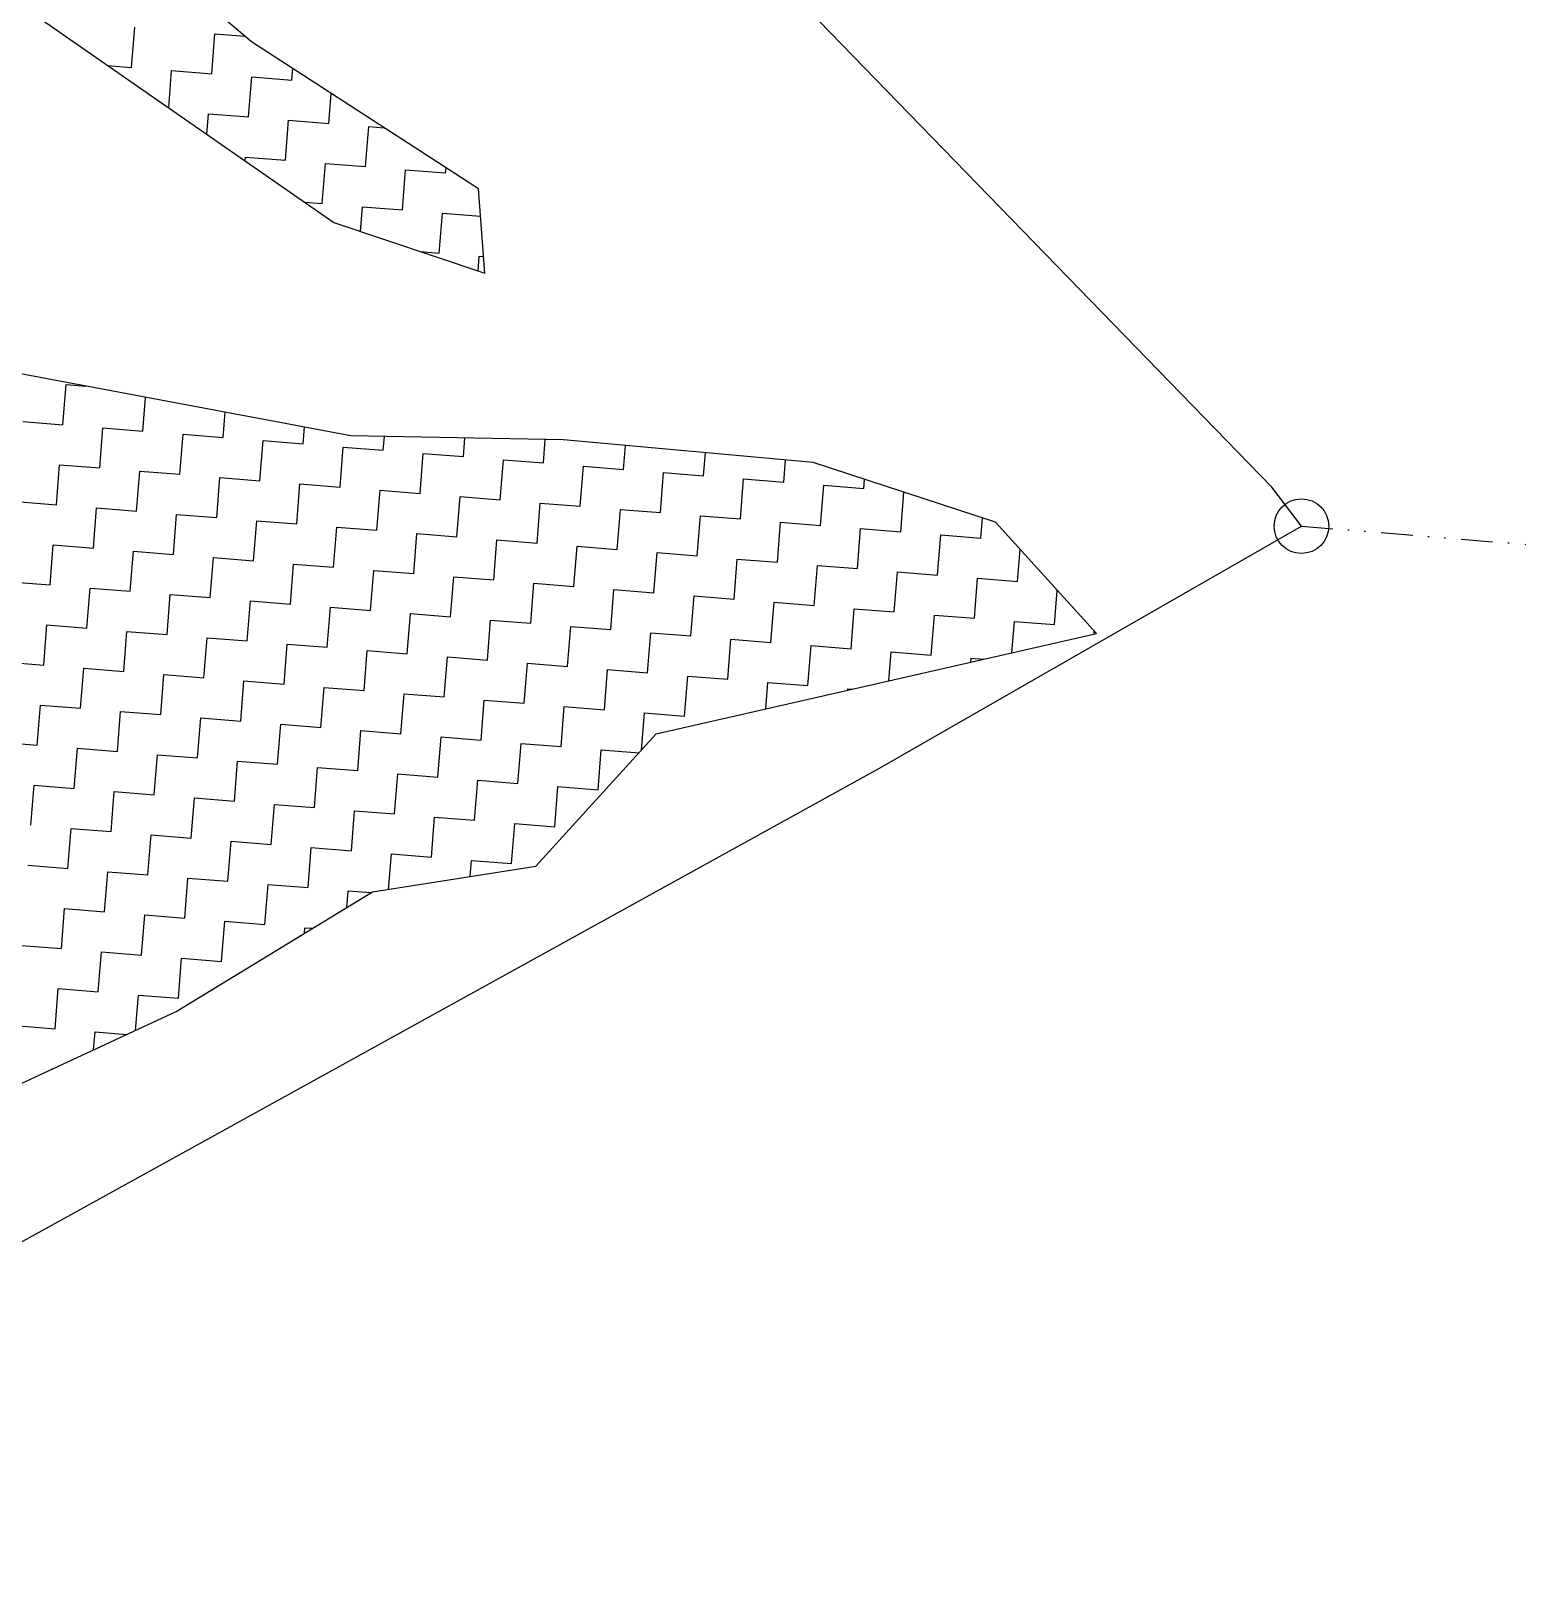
# Model space of a CAD drawing. Header units: metres. Extents: x 281680 to 283954, y 2020493 to 2022850.
# Drawn here: x 283717.1 to 283954.3, y 2020721.8 to 2020967.1 of the extents above; entities that cross this region are included whole.
import ezdxf

# ---------------------------------------------------------------- set-up
doc = ezdxf.new("R2010")
doc.units = ezdxf.units.M
doc.header["$MEASUREMENT"] = 0
doc.linetypes.add('DIVIDE', pattern=[1.25, 0.5, -0.25, 0, -0.25, 0, -0.25])
for name, color, linetype in [('POLY_HATCH', 12, 'Continuous'), ('V_BOUND_LINE', 7, 'Continuous'), ('V_DIVIDE_LINE', 7, 'DIVIDE')]:
    doc.layers.add(name, color=color, linetype=linetype)

msp = doc.modelspace()

# ---------------------------------------------------------------- linework, layer by layer
msp.add_circle((283918.42, 2020888.66), 4.33)
at = {"layer": 'POLY_HATCH'}
for p, q in [((283752.03, 2020965.4), (283717.56, 2020994.71)), ((283706.96, 2020977.16), (283765.09, 2020936.77)), ((283788, 2020942.09), (283752.03, 2020965.4)), ((283788.98, 2020928.73), (283788, 2020942.09)), ((283765.09, 2020936.77), (283788.98, 2020928.73)), ((283767.78, 2020902.97), (283701.29, 2020915.42)), ((283801.47, 2020902.33), (283767.78, 2020902.97)), ((283841.05, 2020898.72), (283801.47, 2020902.33)), ((283869.95, 2020889.27), (283841.05, 2020898.72)), ((283885.92, 2020871.64), (283869.95, 2020889.27)), ((283816.15, 2020855.75), (283885.92, 2020871.64)), ((283797.1, 2020834.78), (283816.15, 2020855.75)), ((283771.22, 2020830.72), (283797.1, 2020834.78)), ((283740.06, 2020811.74), (283771.22, 2020830.72)), ((283698.66, 2020792.56), (283740.06, 2020811.74))]:
    msp.add_line(p, q, dxfattribs=at)
at = {"layer": 'POLY_HATCH', "linetype": 'Continuous'}
for p, q in [((283733.03, 2020961.35), (283733.53, 2020967.7)), ((283745.72, 2020960.34), (283746.23, 2020966.69)), ((283746.23, 2020966.69), (283750.95, 2020966.31)), ((283729.28, 2020961.65), (283733.03, 2020961.35)), ((283758.42, 2020959.33), (283758.56, 2020961.17)), ((283738.91, 2020954.96), (283739.37, 2020960.85)), ((283739.37, 2020960.85), (283745.72, 2020960.34)), ((283751.56, 2020953.49), (283752.07, 2020959.84)), ((283752.07, 2020959.84), (283758.42, 2020959.33)), ((283764.26, 2020952.48), (283764.63, 2020957.23)), ((283744.96, 2020950.76), (283745.22, 2020954)), ((283745.22, 2020954), (283751.56, 2020953.49)), ((283757.4, 2020946.64), (283757.91, 2020952.99)), ((283757.91, 2020952.99), (283764.26, 2020952.48)), ((283770.1, 2020945.63), (283770.6, 2020951.97)), ((283770.6, 2020951.97), (283773.05, 2020951.78)), ((283751.01, 2020946.55), (283751.06, 2020947.14)), ((283751.06, 2020947.14), (283757.4, 2020946.64)), ((283763.24, 2020939.79), (283763.75, 2020946.13)), ((283763.75, 2020946.13), (283770.1, 2020945.63)), ((283775.94, 2020938.77), (283776.44, 2020945.12)), ((283776.44, 2020945.12), (283782.79, 2020944.62)), ((283782.79, 2020944.62), (283782.86, 2020945.43)), ((283760.42, 2020940.01), (283763.24, 2020939.79)), ((283769.28, 2020935.36), (283769.59, 2020939.28)), ((283769.59, 2020939.28), (283775.94, 2020938.77)), ((283781.78, 2020931.92), (283782.29, 2020938.27)), ((283782.29, 2020938.27), (283788.32, 2020937.79)), ((283778.79, 2020932.16), (283781.78, 2020931.92)), ((283787.94, 2020929.08), (283788.13, 2020931.42)), ((283788.13, 2020931.42), (283788.79, 2020931.36)), ((283722.13, 2020904.74), (283722.64, 2020911.09)), ((283722.64, 2020911.09), (283725.75, 2020910.84)), ((283734.82, 2020903.73), (283735.25, 2020909.06)), ((283715.78, 2020905.25), (283722.13, 2020904.74)), ((283747.52, 2020902.72), (283747.83, 2020906.7)), ((283727.97, 2020897.89), (283728.48, 2020904.23)), ((283728.48, 2020904.23), (283734.82, 2020903.73)), ((283740.66, 2020896.88), (283741.17, 2020903.22)), ((283741.17, 2020903.22), (283747.52, 2020902.72)), ((283753.36, 2020895.86), (283753.86, 2020902.21)), ((283753.86, 2020902.21), (283760.21, 2020901.71)), ((283760.21, 2020901.71), (283760.42, 2020904.35)), ((283772.9, 2020900.69), (283773.08, 2020902.87)), ((283785.6, 2020899.68), (283785.83, 2020902.62)), ((283798.29, 2020898.67), (283798.59, 2020902.38)), ((283766.05, 2020894.85), (283766.56, 2020901.2)), ((283766.56, 2020901.2), (283772.9, 2020900.69)), ((283778.75, 2020893.84), (283779.25, 2020900.19)), ((283779.25, 2020900.19), (283785.6, 2020899.68)), ((283810.98, 2020897.66), (283811.29, 2020901.43)), ((283823.68, 2020896.65), (283823.97, 2020900.28)), ((283721.12, 2020892.05), (283721.62, 2020898.39)), ((283721.62, 2020898.39), (283727.97, 2020897.89)), ((283733.81, 2020891.03), (283734.32, 2020897.38)), ((283734.32, 2020897.38), (283740.66, 2020896.88)), ((283791.44, 2020892.83), (283791.94, 2020899.18)), ((283791.94, 2020899.18), (283798.29, 2020898.67)), ((283804.13, 2020891.82), (283804.64, 2020898.17)), ((283804.64, 2020898.17), (283810.98, 2020897.66)), ((283816.83, 2020890.81), (283817.33, 2020897.15)), ((283817.33, 2020897.15), (283823.68, 2020896.65)), ((283836.37, 2020895.64), (283836.65, 2020899.12)), ((283746.51, 2020890.02), (283747.01, 2020896.37)), ((283747.01, 2020896.37), (283753.36, 2020895.86)), ((283759.2, 2020889.01), (283759.7, 2020895.36)), ((283759.7, 2020895.36), (283766.05, 2020894.85)), ((283829.52, 2020889.8), (283830.02, 2020896.14)), ((283830.02, 2020896.14), (283836.37, 2020895.64)), ((283842.21, 2020888.78), (283842.72, 2020895.13)), ((283842.72, 2020895.13), (283849.07, 2020894.63)), ((283849.07, 2020894.63), (283849.18, 2020896.06)), ((283714.77, 2020892.55), (283721.12, 2020892.05)), ((283771.89, 2020888), (283772.4, 2020894.35)), ((283772.4, 2020894.35), (283778.75, 2020893.84)), ((283784.59, 2020886.99), (283785.09, 2020893.34)), ((283785.09, 2020893.34), (283791.44, 2020892.83)), ((283797.28, 2020885.98), (283797.79, 2020892.32)), ((283797.79, 2020892.32), (283804.13, 2020891.82)), ((283854.91, 2020887.77), (283855.4, 2020894.02)), ((283726.96, 2020885.19), (283727.47, 2020891.54)), ((283727.47, 2020891.54), (283733.81, 2020891.03)), ((283739.65, 2020884.18), (283740.16, 2020890.53)), ((283740.16, 2020890.53), (283746.51, 2020890.02)), ((283809.97, 2020884.97), (283810.48, 2020891.31)), ((283810.48, 2020891.31), (283816.83, 2020890.81)), ((283822.67, 2020883.95), (283823.17, 2020890.3)), ((283823.17, 2020890.3), (283829.52, 2020889.8)), ((283867.6, 2020886.76), (283867.85, 2020889.95)), ((283752.35, 2020883.17), (283752.85, 2020889.52)), ((283752.85, 2020889.52), (283759.2, 2020889.01)), ((283765.04, 2020882.16), (283765.55, 2020888.51)), ((283765.55, 2020888.51), (283771.89, 2020888)), ((283777.73, 2020881.15), (283778.24, 2020887.49)), ((283778.24, 2020887.49), (283784.59, 2020886.99)), ((283835.36, 2020882.94), (283835.87, 2020889.29)), ((283835.87, 2020889.29), (283842.21, 2020888.78)), ((283848.05, 2020881.93), (283848.56, 2020888.28)), ((283848.56, 2020888.28), (283854.91, 2020887.77)), ((283720.11, 2020879.35), (283720.61, 2020885.7)), ((283720.61, 2020885.7), (283726.96, 2020885.19)), ((283790.43, 2020880.14), (283790.93, 2020886.48)), ((283790.93, 2020886.48), (283797.28, 2020885.98)), ((283803.12, 2020879.12), (283803.63, 2020885.47)), ((283803.63, 2020885.47), (283809.97, 2020884.97)), ((283860.75, 2020880.92), (283861.25, 2020887.27)), ((283861.25, 2020887.27), (283867.6, 2020886.76)), ((283873.44, 2020879.91), (283873.84, 2020884.97)), ((283732.8, 2020878.34), (283733.31, 2020884.69)), ((283733.31, 2020884.69), (283739.65, 2020884.18)), ((283745.49, 2020877.33), (283746, 2020883.68)), ((283746, 2020883.68), (283752.35, 2020883.17)), ((283758.19, 2020876.32), (283758.69, 2020882.66)), ((283758.69, 2020882.66), (283765.04, 2020882.16)), ((283815.81, 2020878.11), (283816.32, 2020884.46)), ((283816.32, 2020884.46), (283822.67, 2020883.95)), ((283828.51, 2020877.1), (283829.01, 2020883.45)), ((283829.01, 2020883.45), (283835.36, 2020882.94)), ((283841.2, 2020876.09), (283841.71, 2020882.44)), ((283841.71, 2020882.44), (283848.05, 2020881.93)), ((283770.88, 2020875.31), (283771.39, 2020881.65)), ((283771.39, 2020881.65), (283777.73, 2020881.15)), ((283783.57, 2020874.3), (283784.08, 2020880.64)), ((283784.08, 2020880.64), (283790.43, 2020880.14)), ((283853.89, 2020875.08), (283854.4, 2020881.43)), ((283854.4, 2020881.43), (283860.75, 2020880.92)), ((283866.59, 2020874.07), (283867.09, 2020880.41)), ((283867.09, 2020880.41), (283873.44, 2020879.91)), ((283713.76, 2020879.86), (283720.11, 2020879.35)), ((283725.95, 2020872.5), (283726.45, 2020878.85)), ((283726.45, 2020878.85), (283732.8, 2020878.34)), ((283738.64, 2020871.49), (283739.15, 2020877.84)), ((283739.15, 2020877.84), (283745.49, 2020877.33)), ((283796.27, 2020873.28), (283796.77, 2020879.63)), ((283796.77, 2020879.63), (283803.12, 2020879.12)), ((283808.96, 2020872.27), (283809.47, 2020878.62)), ((283809.47, 2020878.62), (283815.81, 2020878.11)), ((283821.66, 2020871.26), (283822.16, 2020877.61)), ((283822.16, 2020877.61), (283828.51, 2020877.1)), ((283879.28, 2020873.06), (283879.71, 2020878.49)), ((283751.34, 2020870.48), (283751.84, 2020876.82)), ((283751.84, 2020876.82), (283758.19, 2020876.32)), ((283764.03, 2020869.47), (283764.53, 2020875.81)), ((283764.53, 2020875.81), (283770.88, 2020875.31)), ((283834.35, 2020870.25), (283834.85, 2020876.6)), ((283834.85, 2020876.6), (283841.2, 2020876.09)), ((283847.04, 2020869.24), (283847.55, 2020875.58)), ((283847.55, 2020875.58), (283853.89, 2020875.08)), ((283719.1, 2020866.66), (283719.6, 2020873.01)), ((283719.6, 2020873.01), (283725.95, 2020872.5)), ((283776.72, 2020868.45), (283777.23, 2020874.8)), ((283777.23, 2020874.8), (283783.57, 2020874.3)), ((283789.42, 2020867.44), (283789.92, 2020873.79)), ((283789.92, 2020873.79), (283796.27, 2020873.28)), ((283802.11, 2020866.43), (283802.61, 2020872.78)), ((283802.61, 2020872.78), (283808.96, 2020872.27)), ((283859.74, 2020868.23), (283860.24, 2020874.57)), ((283860.24, 2020874.57), (283866.59, 2020874.07)), ((283872.54, 2020868.59), (283872.94, 2020873.56)), ((283872.94, 2020873.56), (283879.28, 2020873.06)), ((283731.79, 2020865.65), (283732.29, 2020871.99)), ((283732.29, 2020871.99), (283738.64, 2020871.49)), ((283744.48, 2020864.64), (283744.99, 2020870.98)), ((283744.99, 2020870.98), (283751.34, 2020870.48)), ((283814.8, 2020865.42), (283815.31, 2020871.77)), ((283815.31, 2020871.77), (283821.66, 2020871.26)), ((283827.5, 2020864.41), (283828, 2020870.76)), ((283828, 2020870.76), (283834.35, 2020870.25)), ((283885.55, 2020871.56), (283885.59, 2020872.01)), ((283757.18, 2020863.62), (283757.68, 2020869.97)), ((283757.68, 2020869.97), (283764.03, 2020869.47)), ((283769.87, 2020862.61), (283770.38, 2020868.96)), ((283770.38, 2020868.96), (283776.72, 2020868.45)), ((283782.56, 2020861.6), (283783.07, 2020867.95)), ((283783.07, 2020867.95), (283789.42, 2020867.44)), ((283840.19, 2020863.4), (283840.7, 2020869.74)), ((283840.7, 2020869.74), (283847.04, 2020869.24)), ((283853.02, 2020864.15), (283853.39, 2020868.73)), ((283853.39, 2020868.73), (283859.74, 2020868.23)), ((283866.03, 2020867.11), (283866.08, 2020867.72)), ((283866.08, 2020867.72), (283868.03, 2020867.57)), ((283712.75, 2020867.16), (283719.1, 2020866.66)), ((283724.94, 2020859.81), (283725.44, 2020866.15)), ((283725.44, 2020866.15), (283731.79, 2020865.65)), ((283795.26, 2020860.59), (283795.76, 2020866.94)), ((283795.76, 2020866.94), (283802.11, 2020866.43)), ((283807.95, 2020859.58), (283808.46, 2020865.93)), ((283808.46, 2020865.93), (283814.8, 2020865.42)), ((283737.63, 2020858.8), (283738.14, 2020865.14)), ((283738.14, 2020865.14), (283744.48, 2020864.64)), ((283750.32, 2020857.78), (283750.83, 2020864.13)), ((283750.83, 2020864.13), (283757.18, 2020863.62)), ((283763.02, 2020856.77), (283763.52, 2020863.12)), ((283763.52, 2020863.12), (283769.87, 2020862.61)), ((283820.64, 2020858.57), (283821.15, 2020864.91)), ((283821.15, 2020864.91), (283827.5, 2020864.41)), ((283833.51, 2020859.7), (283833.84, 2020863.9)), ((283833.84, 2020863.9), (283840.19, 2020863.4)), ((283846.52, 2020862.67), (283846.54, 2020862.89)), ((283846.54, 2020862.89), (283847.26, 2020862.83)), ((283718.08, 2020853.97), (283718.59, 2020860.31)), ((283718.59, 2020860.31), (283724.94, 2020859.81)), ((283775.71, 2020855.76), (283776.22, 2020862.11)), ((283776.22, 2020862.11), (283782.56, 2020861.6)), ((283788.4, 2020854.75), (283788.91, 2020861.1)), ((283788.91, 2020861.1), (283795.26, 2020860.59)), ((283730.78, 2020852.95), (283731.28, 2020859.3)), ((283731.28, 2020859.3), (283737.63, 2020858.8)), ((283743.47, 2020851.94), (283743.98, 2020858.29)), ((283743.98, 2020858.29), (283750.32, 2020857.78)), ((283801.1, 2020853.74), (283801.6, 2020860.08)), ((283801.6, 2020860.08), (283807.95, 2020859.58)), ((283813.83, 2020853.19), (283814.3, 2020859.07)), ((283814.3, 2020859.07), (283820.64, 2020858.57)), ((283756.16, 2020850.93), (283756.67, 2020857.28)), ((283756.67, 2020857.28), (283763.02, 2020856.77)), ((283768.86, 2020849.92), (283769.36, 2020856.27)), ((283769.36, 2020856.27), (283775.71, 2020855.76)), ((283711.74, 2020854.47), (283718.08, 2020853.97)), ((283723.93, 2020847.11), (283724.43, 2020853.46)), ((283724.43, 2020853.46), (283730.78, 2020852.95)), ((283781.55, 2020848.91), (283782.06, 2020855.26)), ((283782.06, 2020855.26), (283788.4, 2020854.75)), ((283794.25, 2020847.9), (283794.75, 2020854.24)), ((283794.75, 2020854.24), (283801.1, 2020853.74)), ((283806.94, 2020846.89), (283807.44, 2020853.23)), ((283807.44, 2020853.23), (283813.44, 2020852.75)), ((283736.62, 2020846.1), (283737.12, 2020852.45)), ((283737.12, 2020852.45), (283743.47, 2020851.94)), ((283749.31, 2020845.09), (283749.82, 2020851.44)), ((283749.82, 2020851.44), (283756.16, 2020850.93)), ((283762.01, 2020844.08), (283762.51, 2020850.43)), ((283762.51, 2020850.43), (283768.86, 2020849.92)), ((283774.7, 2020843.07), (283775.21, 2020849.41)), ((283775.21, 2020849.41), (283781.55, 2020848.91)), ((283787.39, 2020842.06), (283787.9, 2020848.4)), ((283787.9, 2020848.4), (283794.25, 2020847.9)), ((283717.07, 2020841.27), (283717.58, 2020847.62)), ((283717.58, 2020847.62), (283723.93, 2020847.11)), ((283729.77, 2020840.26), (283730.27, 2020846.61)), ((283730.27, 2020846.61), (283736.62, 2020846.1)), ((283742.46, 2020839.25), (283742.97, 2020845.6)), ((283742.97, 2020845.6), (283749.31, 2020845.09)), ((283800.09, 2020841.04), (283800.59, 2020847.39)), ((283800.59, 2020847.39), (283806.94, 2020846.89)), ((283755.15, 2020838.24), (283755.66, 2020844.58)), ((283755.66, 2020844.58), (283762.01, 2020844.08)), ((283767.85, 2020837.23), (283768.35, 2020843.57)), ((283768.35, 2020843.57), (283774.7, 2020843.07)), ((283722.91, 2020834.42), (283723.42, 2020840.77)), ((283723.42, 2020840.77), (283729.77, 2020840.26)), ((283780.54, 2020836.21), (283781.05, 2020842.56)), ((283781.05, 2020842.56), (283787.39, 2020842.06)), ((283793.23, 2020835.2), (283793.74, 2020841.55)), ((283793.74, 2020841.55), (283800.09, 2020841.04)), ((283735.61, 2020833.41), (283736.11, 2020839.75)), ((283736.11, 2020839.75), (283742.46, 2020839.25)), ((283748.3, 2020832.4), (283748.81, 2020838.74)), ((283748.81, 2020838.74), (283755.15, 2020838.24)), ((283760.99, 2020831.39), (283761.5, 2020837.73)), ((283761.5, 2020837.73), (283767.85, 2020837.23)), ((283773.75, 2020831.11), (283774.19, 2020836.72)), ((283774.19, 2020836.72), (283780.54, 2020836.21)), ((283716.57, 2020834.93), (283722.91, 2020834.42)), ((283728.75, 2020827.57), (283729.26, 2020833.91)), ((283729.26, 2020833.91), (283735.61, 2020833.41)), ((283786.68, 2020833.15), (283786.89, 2020835.71)), ((283786.89, 2020835.71), (283793.23, 2020835.2)), ((283741.45, 2020826.56), (283741.95, 2020832.9)), ((283741.95, 2020832.9), (283748.3, 2020832.4)), ((283754.14, 2020825.54), (283754.65, 2020831.89)), ((283754.65, 2020831.89), (283760.99, 2020831.39)), ((283767.13, 2020828.23), (283767.34, 2020830.88)), ((283767.34, 2020830.88), (283771.01, 2020830.59)), ((283721.9, 2020821.73), (283722.41, 2020828.07)), ((283722.41, 2020828.07), (283728.75, 2020827.57)), ((283734.6, 2020820.71), (283735.1, 2020827.06)), ((283735.1, 2020827.06), (283741.45, 2020826.56)), ((283747.29, 2020819.7), (283747.8, 2020826.05)), ((283747.8, 2020826.05), (283754.14, 2020825.54)), ((283760.42, 2020824.14), (283760.49, 2020825.04)), ((283760.49, 2020825.04), (283761.73, 2020824.94)), ((283715.56, 2020822.23), (283721.9, 2020821.73)), ((283727.74, 2020814.87), (283728.25, 2020821.22)), ((283728.25, 2020821.22), (283734.6, 2020820.71)), ((283740.44, 2020813.86), (283740.94, 2020820.21)), ((283740.94, 2020820.21), (283747.29, 2020819.7)), ((283720.89, 2020809.03), (283721.4, 2020815.38)), ((283721.4, 2020815.38), (283727.74, 2020814.87)), ((283733.64, 2020808.77), (283734.09, 2020814.37)), ((283734.09, 2020814.37), (283740.44, 2020813.86)), ((283714.54, 2020809.54), (283720.89, 2020809.03)), ((283727.01, 2020805.7), (283727.24, 2020808.53)), ((283727.24, 2020808.53), (283732.26, 2020808.13)), ((283720.38, 2020802.62), (283720.39, 2020802.69)), ((283720.39, 2020802.69), (283720.49, 2020802.68))]:
    msp.add_line(p, q, dxfattribs=at)
at = {"layer": 'V_BOUND_LINE'}
for p, q in [((283913.71, 2020894.85), (283426.26, 2021396.89)), ((283918.42, 2020888.66), (283913.71, 2020894.85)), ((283851.53, 2020850.29), (283918.42, 2020888.66)), ((283618.68, 2020721.84), (283851.53, 2020850.29))]:
    msp.add_line(p, q, dxfattribs=at)
at = {"layer": 'V_DIVIDE_LINE', "ltscale": 10}
msp.add_line((283918.42, 2020888.66), (283954.33, 2020885.74), dxfattribs=at)

doc.saveas('drawing.dxf')
